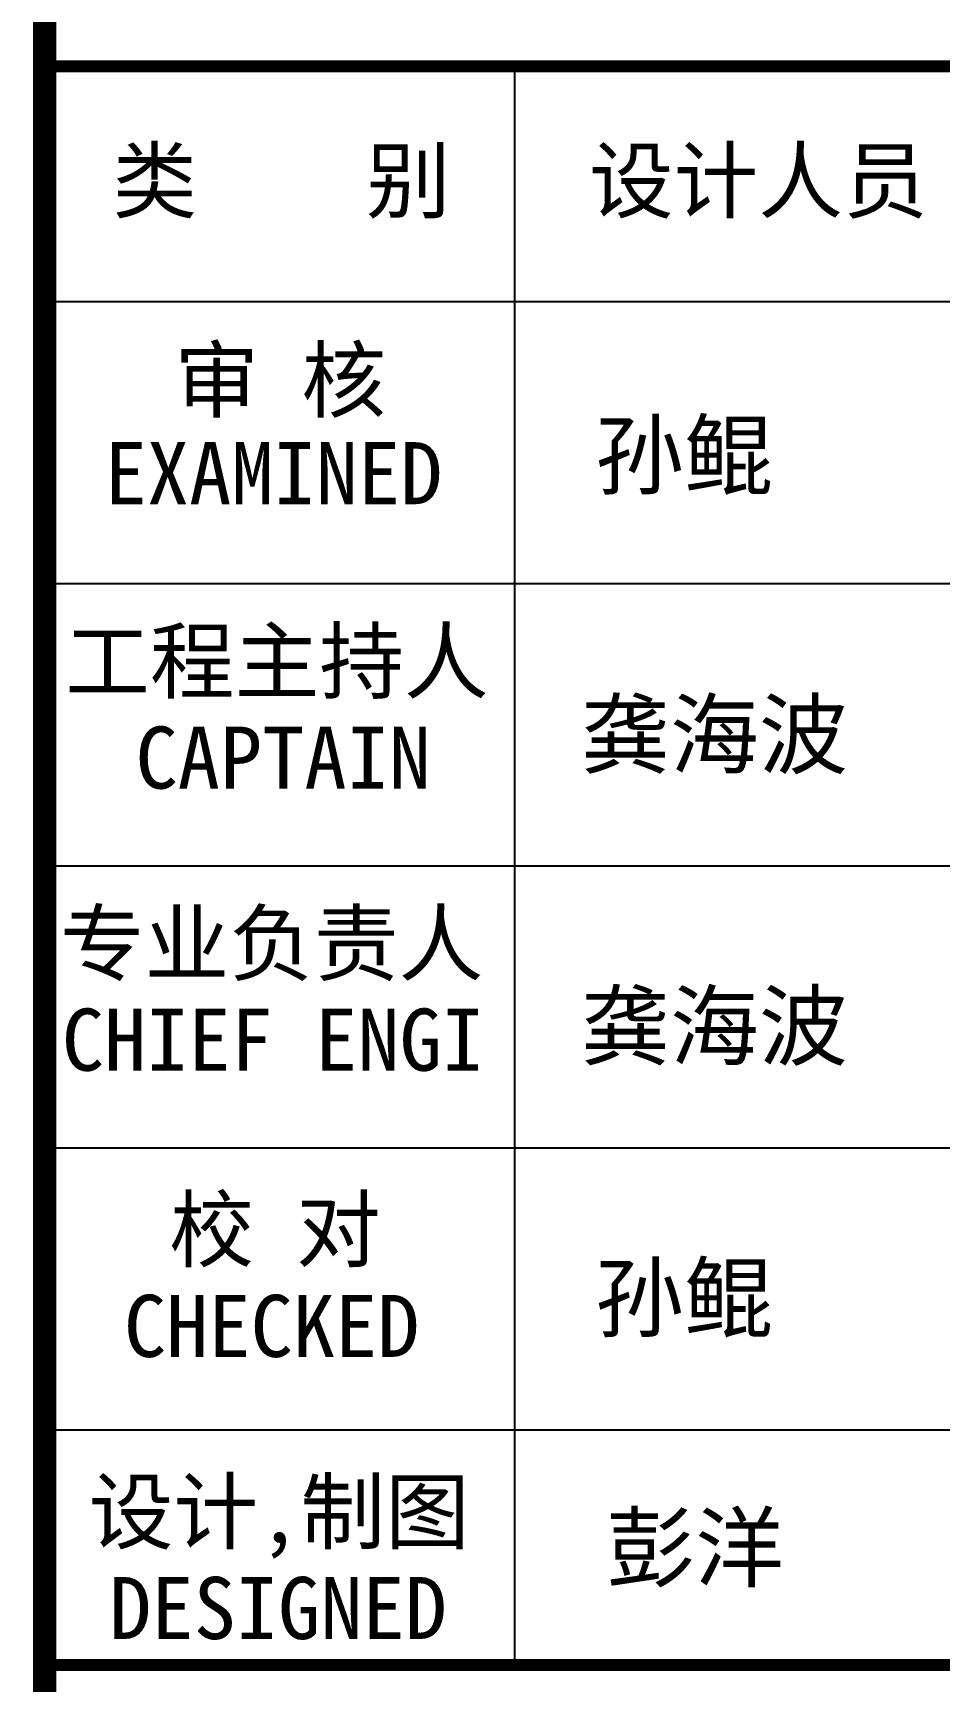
# Model space of a CAD drawing. Extents: x -17471 to 313636, y -71590 to 757901.
# Drawn here: x 306577 to 310415, y 526538 to 533521 of the extents above; entities that cross this region are included whole.
import ezdxf

# ---------------------------------------------------------------- set-up
doc = ezdxf.new("R2010")
doc.units = 0
doc.header["$LTSCALE"] = 1000
doc.header["$MEASUREMENT"] = 0
doc.layers.add('1505', color=2, linetype='Continuous')
doc.layers.add('图框', color=7, linetype='Continuous')
doc.styles.add('STYLE-黑体', font='simhei.ttf')

# ---------------------------------------------------------------- blocks, each defined once
blk = doc.blocks.new('A$C12B23ACB')
at = {"layer": '图框', "color": 4, "style": 'STYLE-黑体'}
for s, p in [('孙鲲', (509, -1183)), ('龚海波', (420, -2957)), ('龚海波', (420, -4809)), ('孙鲲', (509, -6535)), ('彭洋', (579, -8123))]:
    blk.add_text(s, height=414.1, dxfattribs=at).set_placement(p)
blk = doc.blocks.new('结构图签1')
at = {"layer": '图框', "color": 0}
for p, q in [((333761.4, 48652.6), (339770.6, 48652.6)), ((333761.4, 48652.6), (339770.6, 48652.6)), ((333761.4, 47457.4), (339770.6, 47457.4)), ((333761.4, 46262.2), (339770.6, 46262.2)), ((333761.4, 45067), (339770.6, 45067)), ((333761.4, 43871.8), (339770.6, 43871.8))]:
    blk.add_line(p, q, dxfattribs=at)
at = {"layer": '图框', "color": 4, "const_width": 98.6}
blk.add_lwpolyline([(333761.4, 58400), (339770.6, 58400), (339770.6, 1000), (333761.4, 1000)], close=True, dxfattribs=at)
at = {"layer": '图框', "color": 0, "const_width": 50}
blk.add_lwpolyline([(333761.4, 49648.6), (339770.6, 49648.6), (339770.6, 39489.4), (333761.4, 39489.4)], close=True, dxfattribs=at)
at = {"layer": '图框', "color": 0}
for points in [[(335753.4, 48652.6), (335753.4, 49648.6)], [(335753.4, 42875.8), (335753.4, 48652.6)]]:
    blk.add_lwpolyline(points, dxfattribs=at)
at = {"layer": '图框', "color": 0, "const_width": 50}
blk.add_lwpolyline([(333761.4, 42875.8), (339770.6, 42875.8)], dxfattribs=at)
at = {"layer": '1505', "xscale": 0.667, "yscale": 0.667, "zscale": 0.667}
blk.add_blockref('A$C12B23ACB', (335753.4, 48652.6), dxfattribs=at)
at = {"layer": '图框', "color": 0, "style": 'STYLE-黑体'}
for s, p in [('类    别 ', (334048.6, 49033.4)), ('设计人员', (336067.2, 49033.4)), ('审 核', (334311.4, 48188.7)), ('EXAMINED ', (334015.7, 47793.8)), ('工程主持人', (333848.8, 46997.4)), ('CAPTAIN', (334146.2, 46589)), ('专业负责人', (333826.4, 45802.2)), ('CHIEF ENGI', (333834.1, 45393.8)), ('校 对', (334289, 44589.6)), ('CHECKED  ', (334097.2, 44181.2)), ('设计,制图', (333948.8, 43394.4)), ('DESIGNED ', (334034.8, 42986))]:
    blk.add_text(s, height=262.94, dxfattribs=at).set_placement(p)

msp = doc.modelspace()

# ---------------------------------------------------------------- block references
msp.add_blockref('结构图签1', (-27134.7, 483730.5))

doc.saveas('drawing.dxf')
